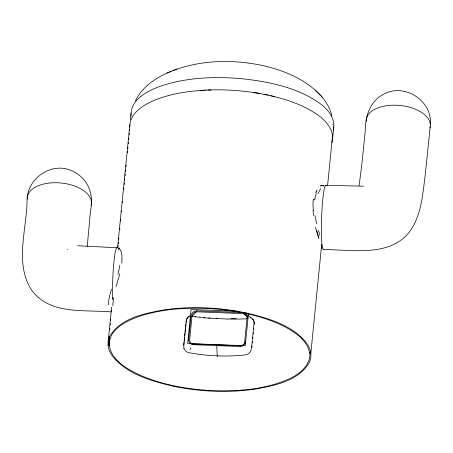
<?xml version="1.0" encoding="UTF-8"?>
<svg xmlns="http://www.w3.org/2000/svg" width="453" height="453" viewBox="0 0 453 453"><rect width="100%" height="100%" fill="white"/><g stroke="black" fill="none" stroke-linecap="round" stroke-linejoin="round"><path stroke-width="0.68" d="M254.359 323.272L254.263 324.614M217.327 355.973L217.31 356.29M247.921 318.289L247.412 315.271L245.73 313.34M206.834 90.068C188.148 91.03 169.179 93.737 151.948 101.376C141.642 106.059 129.388 114.292 129.824 127.033M331.789 142.803C335.548 131.149 326.052 120.594 317.128 114.496C302.547 104.445 285.356 98.997 268.216 95.164M87.321 246.251C87.984 237.717 88.816 229.201 89.649 220.69C90.034 210.934 93.312 200.826 90.011 191.257C87.542 181.63 79.819 173.907 70.679 170.294C50.334 161.863 26.234 179.479 27.089 201.291C26.517 230.379 14.337 264.546 32.004 290.69C50.311 314.965 84.292 309.529 110.974 311.913M242.933 312.621L196.489 310.826L196.409 311.806L191.913 316.449M243.51 312.768L243.442 313.623L247.089 316.777M121.806 263.119C121.897 258.221 122.961 251.279 118.629 247.876M130.407 119.49L131.019 113.125M253.884 328.272L253.782 329.308M183.992 342.27L183.686 345.288M332.581 139.003L333.804 126.597M108.171 341.856L111.585 307.638M117.559 247.797L129.852 124.626M108.516 341.964L108.154 345.611A58.058 31.534 5.7 0 0 111.863 355.288C126.5 374.416 151.687 381.013 173.963 386.426M108.697 340.146L109.06 336.5M109.728 329.818L109.847 328.606M110.209 324.96L110.334 323.748M110.634 320.713L110.758 319.495M111.546 311.602L111.665 310.384M117.961 247.332L118.148 245.441M118.335 243.555L118.465 242.293M118.777 239.144L118.901 237.887M119.722 229.705L119.847 228.442M120.589 220.985L120.708 219.79M121.483 212.027L121.602 210.838M122.44 202.474L122.559 201.279M123.754 189.28L123.89 187.899M124.235 184.445L124.377 183.069M124.649 180.305L124.79 178.924M125.136 175.47L125.271 174.088M125.549 171.33L125.685 169.949M126.03 166.494L126.166 165.113M127.406 152.684L127.548 151.302M127.82 148.544L127.961 147.163M128.301 143.709L128.442 142.327M128.714 139.564L128.856 138.182M129.201 134.734L129.337 133.352M129.615 130.589L129.751 129.207M109.943 338.363C105.617 357.734 126.965 369.246 141.625 375.877C164.445 385.407 189.178 389.563 213.788 390.667C239.569 391.347 266.313 389.387 290.039 378.465C300.311 373.646 311.149 364.535 309.886 352.032M184.144 340.679L184.439 337.74M184.909 333.046L184.62 335.979M185.787 324.24L185.498 327.174M185.962 322.474L186.104 321.086A8.165 6.778 21.2 0 1 186.16 320.69L186.268 320.231M185.028 331.868L185.322 328.935M248.448 313.787L245.26 345.747L187.661 343.521L191.058 309.478L236.013 311.217M251.981 347.355L252.1 346.143M252.434 342.83L252.531 341.828M252.882 338.323L252.984 337.321M327.559 185.73L332.553 135.662M253.329 333.816L253.431 332.813M313.935 199.994L314.048 199.026M430.237 126.58C428.368 143.76 426.817 160.974 424.823 178.137C422.751 194.784 421.211 212.157 412.711 227.01C394.427 258.261 353.436 249.631 323.289 249.535M196.489 310.826C193.612 310.718 191.223 313.329 190.996 316.086L188.703 339.059C188.329 341.721 190.288 344.654 193.103 344.705L193.204 343.923L240.237 345.741C242.644 346.092 244.575 343.725 244.711 341.494L247.004 318.521C247.332 316.302 245.781 313.821 243.442 313.623L196.409 311.806C194.031 311.896 192.157 314.105 191.976 316.398L189.654 340.146L190.537 342.689L191.755 343.668L193.204 343.923L192.938 344.393M193.103 344.705L240.141 346.522L240.237 345.741L240.566 346.234M245.628 341.262C245.401 344.02 243.012 346.63 240.141 346.522M358.997 185.821C361.743 167.667 363.323 149.36 365.231 131.098C365.146 116.908 369.784 101.308 383.278 94.411C403.833 82.48 432.332 100.328 430.299 124.082M112.944 297.621L112.587 299.314A32.163 3.012 -87.8 0 1 113.703 264.263A32.163 3.012 -87.8 0 1 117.242 247.91M119.835 273.81L116.098 286.539M253.612 92.876L253.708 92.52L257.038 93.041M333.136 130.136C336.256 119.813 328.685 110.085 320.911 104.19C298.374 87.689 269.994 81.891 242.757 78.794C214.915 76.291 186.126 77.282 159.518 86.54C146.88 91.178 129.643 100.266 131.166 116.149M258.827 93.935L259.02 93.375L257.372 93.097M315.633 192.644L316.007 191.749M264.054 94.904L264.297 94.354L268.244 95.164M186.41 319.727A3.279 2.724 21 0 1 186.506 319.473L187.825 317.151L189.886 315.752M186.579 319.314L187.383 317.983M186.54 319.41L183.816 345.594C183.459 348.657 185.47 352.032 188.607 352.621A131.121 88.76 7.2 0 0 217.23 355.86A131.121 88.765 7.2 0 0 245.651 354.835C248.85 354.382 251.189 351.313 251.506 348.21L253.991 323.278C254.32 320.996 253.068 318.317 250.673 317.808M135.43 100.979C142.27 86.398 156.772 77.084 171.279 71.285M321.353 248.799L321.789 247.1L321.715 244.275L310.82 353.442A58.058 31.534 5.7 0 1 309.105 362.915C297.683 381.811 272.955 385.865 253.04 389.478M316.766 190.243L316.93 189.954M190 349.552L190.894 347.989M274.467 96.999L274.671 96.67L270.815 95.742M118.845 248.51L119.399 248.023M187.57 317.763L189.15 316.551M320.464 186.104L322.27 185.368L323.952 185.413M173.142 70.566C201.087 59.904 232.225 59.349 261.313 65.243C282.213 69.841 303.363 78.046 318.674 93.488M167.072 72.961L176.913 69.06M320.582 185.634L320.888 185.532M67.169 249.705L67.497 249.631M165.928 309.575C146.008 313.182 121.296 317.247 109.853 336.137A58.058 31.534 5.7 0 0 108.137 345.611L109.218 345.65C108.409 330.883 123.703 322.406 135.543 317.695C157.723 309.49 181.715 307.672 205.186 308.385C229.79 309.49 254.524 313.646 277.344 323.176C290.56 329.365 306.823 337.604 309.75 353.402L310.82 353.442A58.058 31.534 5.7 0 0 307.106 343.759C292.468 324.637 267.281 318.04 245.005 312.627M321.483 185.407L323.408 185.662M201.602 90.368L200.3 90.458L200.571 91.042M202.248 90.323L203.55 90.238M204.864 90.164L205.52 90.13M206.845 90.068C223.17 89.343 239.569 90.3 255.707 92.825M208.165 90.017L210.815 89.926L210.928 90.289M363.487 186.166L325.724 185.3M227.91 319.048L208.81 318.159M117.01 247.768L77.576 245.724M217.14 318.289L216.081 318.233M209.915 317.842L209.031 317.774M208.635 318.148L205.838 317.921M205.662 317.904L202.344 317.604M204.45 317.4L203.748 317.332M201.302 317.502L199.558 317.321M199.524 316.919L200.05 316.975M192.231 316.466L193.907 316.681M198.51 317.213L196.081 316.941M194.297 316.726L195.736 316.902M195.147 316.426L195.498 316.471M250.249 317.729L250.537 317.78M255.707 92.831L256.704 92.984M257.032 93.046L267.564 95.022M244.41 312.768L245.305 313.097M252.519 319.105L253.895 320.854M248.204 315.447L251.007 317.683M243.521 312.644L243.884 312.961M318.923 93.76C325.078 99.819 330.061 107.48 331.868 116.008M315.396 90.153L322.315 97.219M254.093 321.387L254.359 323.04M318.584 230.617L319.778 234.999M316.709 223.691L314.869 215.475M216.761 345.475L216.721 344.829L217.23 355.865M332.762 124.235L332.785 124.654M111.625 307.502A28.805 10.068 -61.6 0 1 111.591 307.327M112.825 305.701A28.805 8.992 -64.3 0 1 113.822 298.244M252.989 389.41A132.146 71.778 5.7 0 1 173.997 386.352M183.776 348.595A8.505 7.112 19.3 0 1 183.68 348.159M236.262 318.68A131.727 53.448 4.6 0 1 230.826 318.674M316.766 230.82A28.494 3.137 71.4 0 1 318.872 238.601M108.352 304.682A31.149 8.16 -66.7 0 1 111.506 289.28M119.869 265.152A31.042 8.431 -72.3 0 1 117.882 274.405M118.51 250.045A30.385 4.717 78.6 0 1 118.839 248.725M165.979 309.642A132.146 71.778 5.7 0 1 244.971 312.695M323.663 186.092A28.884 10.068 -61.7 0 1 324.138 186.041M317.955 193.646A32.101 11.591 -86.4 0 1 320.803 188.72M316.256 192.248A31.846 13.992 80.2 0 1 316.97 190.707M314.835 199.818A31.336 14.768 76.5 0 1 316.183 193.488M313.408 210.588A31.331 15.878 73.4 0 1 313.3 199.405M313.753 215.373A31.942 13.596 76 0 1 313.012 210.373M318.816 237.933A31.45 4.643 76.8 0 1 315.537 227.327M246.653 318.804A130.617 52.859 4.6 0 1 227.904 319.048M27.423 199.161A32.163 17.469 5.7 0 1 61.008 183.001A32.163 17.469 5.7 0 1 91.081 205.356M366.301 121.608A32.163 17.469 5.7 0 1 400.056 105.464A32.163 17.469 5.7 0 1 429.908 127.978M323.793 249.269A32.163 3.012 -87.8 0 1 321.573 218.255A32.163 3.012 -87.8 0 1 326.086 185.373"/></g></svg>
